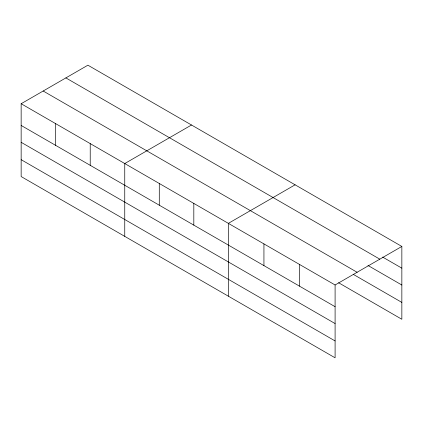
<?xml version="1.0" encoding="UTF-8"?>
<svg xmlns="http://www.w3.org/2000/svg" width="423" height="423" viewBox="0 0 423 423"><rect width="100%" height="100%" fill="white"/><g stroke="black" fill="none" stroke-linecap="round" stroke-linejoin="round"><path stroke-width="0.63" d="M335.095 323.563L335.095 284.986L21.15 103.73L21.15 176.555L335.095 357.81L335.095 323.563L21.15 142.308M338.596 282.749L401.85 319.27L401.85 246.445L87.905 65.19L21.15 103.73M191.508 125.007L124.753 163.548L124.753 236.367M295.106 184.819L228.357 223.36L228.357 296.185M335.095 284.986L401.85 246.445M382.646 257.073L401.85 268.161M65.877 77.911L379.822 259.167M367.962 265.459L401.85 285.023M43.178 91.014L357.123 272.269M353.279 274.363L401.85 302.403M21.15 125.446L335.095 306.701M21.15 159.688L335.095 340.943M299.516 264.444L299.516 286.16M263.936 243.902L263.936 265.612M193.819 203.421L193.819 225.136M159.286 183.482L159.286 205.197M90.221 143.609L90.221 165.319M55.683 123.669L55.683 145.38"/></g></svg>
